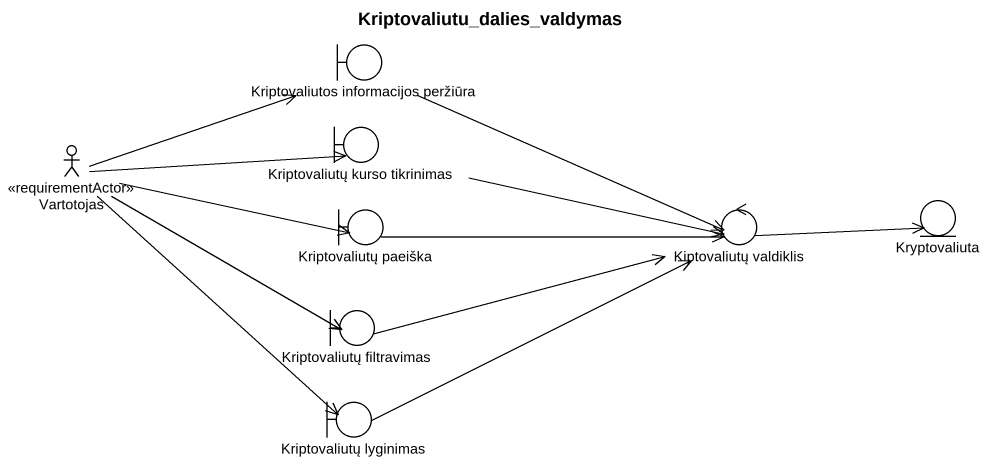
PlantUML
@startuml
title Kriptovaliutu_dalies_valdymas
boundary "Kriptovaliutos informacijos peržiūra" as Kriptovaliutos_informacijos
actor Vartotojas <<requirementActor>>
boundary "Kriptovaliutų kurso tikrinimas" as Kriptovaliutų_kurso
boundary "Kriptovaliutų paeiška" as Kriptovaliutų_paeiška
control "Kiptovaliutų valdiklis" as Kiptovaliutų_valdiklis
entity Kryptovaliuta
boundary "Kriptovaliutų filtravimas" as Kriptovaliutų_filtravimas
boundary "Kriptovaliutų lyginimas" as Kriptovaliutų_lyginimas
Kriptovaliutos_informacijos -right-> Kiptovaliutų_valdiklis
Vartotojas -right-> Kriptovaliutos_informacijos
Vartotojas -right-> Kriptovaliutų_kurso
Vartotojas -right-> Kriptovaliutų_paeiška
Vartotojas -right-> Kriptovaliutų_filtravimas
Vartotojas --> Kriptovaliutų_lyginimas
Kriptovaliutų_kurso -right-> Kiptovaliutų_valdiklis
Kriptovaliutų_paeiška -right-> Kiptovaliutų_valdiklis
Kiptovaliutų_valdiklis -right-> Kryptovaliuta
Kriptovaliutų_filtravimas -right-> Kiptovaliutų_valdiklis
Kriptovaliutų_lyginimas -right-> Kiptovaliutų_valdiklis
@enduml
